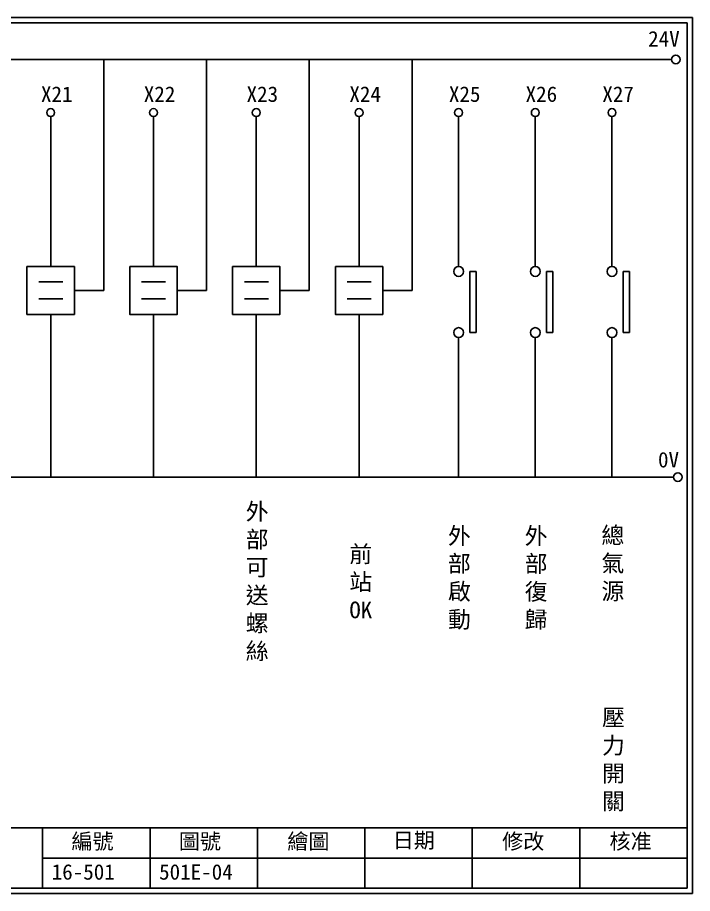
# Model space of a CAD drawing. Extents: x 325 to 612, y 3 to 207.
# Drawn here: x 455.2 to 612.3, y 3 to 207 of the extents above; entities that cross this region are included whole.
import ezdxf

# ---------------------------------------------------------------- set-up
doc = ezdxf.new("R2010")
doc.units = 0
doc.layers.get('0').update_dxf_attribs({"linetype": 'CONTINUOUS'})
doc.layers.add('圖框層', color=7, linetype='CONTINUOUS')
doc.layers.add('標尺寸層', color=3, linetype='CONTINUOUS')
doc.styles.add('CNS', font='romanc.shx', dxfattribs={"bigfont": 'chineset.shx'})
doc.styles.add('STSL', font='kaiu.ttf')

msp = doc.modelspace()

# ---------------------------------------------------------------- linework, layer by layer
for p, q in [((562, 147.84), (560.49, 147.84)), ((579.85, 147.84), (578.35, 147.84)), ((597.7, 147.84), (596.2, 147.84)), ((562, 133.61), (560.49, 133.61)), ((579.85, 133.61), (578.35, 133.61)), ((597.7, 133.61), (596.2, 133.61))]:
    msp.add_line(p, q)
for points in [[(457.43, 148.99), (468.46, 148.99), (468.46, 137.83), (457.43, 137.83)], [(481.36, 148.99), (492.39, 148.99), (492.39, 137.83), (481.36, 137.83)], [(505.29, 148.99), (516.31, 148.99), (516.31, 137.83), (505.29, 137.83)], [(529.21, 148.99), (540.24, 148.99), (540.24, 137.83), (529.21, 137.83)]]:
    msp.add_lwpolyline(points, close=True)
for centre in [(608.44, 197.22), (608.92, 99.96)]:
    msp.add_circle(centre, 1)
at = {"layer": '圖框層', "color": 7}
for p, q in [((612.32, 206.97), (325.32, 206.97)), ((612.32, 3), (612.32, 206.97)), ((611.07, 205.72), (326.57, 205.72)), ((611.07, 4.25), (611.07, 205.72)), ((326.57, 18.25), (611.07, 18.25)), ((461.07, 4.25), (461.07, 18.25)), ((486.07, 4.25), (486.07, 18.25)), ((511.07, 4.25), (511.07, 18.25)), ((536.07, 4.25), (536.07, 18.25)), ((561.07, 4.25), (561.07, 18.25)), ((586.07, 4.25), (586.07, 18.25)), ((461.07, 11.25), (611.07, 11.25)), ((326.57, 4.25), (611.07, 4.25)), ((325.32, 3), (612.32, 3))]:
    msp.add_line(p, q, dxfattribs=at)
at = {"layer": '標尺寸層', "color": 7}
for p, q in [((329.84, 197.22), (607.44, 197.22)), ((475.29, 143.41), (475.29, 197.22)), ((499.21, 143.41), (499.21, 197.22)), ((523.14, 143.41), (523.14, 197.22)), ((547.07, 143.41), (547.07, 197.22)), ((462.95, 183.91), (462.95, 148.99)), ((486.87, 183.91), (486.87, 148.99)), ((510.8, 183.91), (510.8, 148.99)), ((534.73, 183.91), (534.73, 148.99)), ((557.89, 183.91), (557.89, 148.99)), ((575.74, 183.91), (575.74, 148.99)), ((593.59, 183.91), (593.59, 148.99)), ((560.49, 133.61), (560.49, 147.84)), ((562, 133.61), (562, 147.84)), ((578.35, 133.61), (578.35, 147.84)), ((579.85, 133.61), (579.85, 147.84)), ((596.2, 133.61), (596.2, 147.84)), ((597.7, 133.61), (597.7, 147.84)), ((460.19, 145.44), (465.75, 145.44)), ((484.11, 145.44), (489.68, 145.44)), ((508.04, 145.44), (513.61, 145.44)), ((531.97, 145.44), (537.53, 145.44)), ((468.46, 143.41), (475.29, 143.41)), ((492.39, 143.41), (499.21, 143.41)), ((516.31, 143.41), (523.14, 143.41)), ((540.24, 143.41), (547.07, 143.41)), ((460.19, 141.47), (465.75, 141.47)), ((484.11, 141.47), (489.68, 141.47)), ((508.04, 141.47), (513.61, 141.47)), ((531.97, 141.47), (537.53, 141.47)), ((462.95, 137.83), (462.95, 99.96)), ((486.87, 137.83), (486.87, 99.96)), ((510.8, 137.83), (510.8, 99.96)), ((534.73, 137.83), (534.73, 99.96)), ((557.89, 132.46), (557.89, 99.96)), ((575.74, 132.46), (575.74, 99.96)), ((593.59, 132.46), (593.59, 99.96)), ((330.05, 99.96), (607.92, 99.96))]:
    msp.add_line(p, q, dxfattribs=at)
for centre, radius in [((462.95, 184.83), 0.92), ((486.87, 184.83), 0.92), ((510.8, 184.83), 0.92), ((534.73, 184.83), 0.92), ((557.89, 184.83), 0.92), ((575.74, 184.83), 0.92), ((593.59, 184.83), 0.92), ((557.89, 147.84), 1.15), ((575.74, 147.84), 1.15), ((593.59, 147.84), 1.15), ((557.89, 133.61), 1.15), ((575.74, 133.61), 1.15), ((593.59, 133.61), 1.15)]:
    msp.add_circle(centre, radius, dxfattribs=at)

# ---------------------------------------------------------------- texts
at = {"layer": '圖框層', "color": 4, "style": 'STSL'}
for s, p in [('24V', (602, 200.22)), ('X21', (460.69, 187.33)), ('X22', (484.62, 187.33)), ('X23', (508.54, 187.33)), ('X24', (532.47, 187.33)), ('X25', (555.63, 187.33)), ('X26', (573.48, 187.33)), ('X27', (591.34, 187.33)), ('0V', (604.3, 102.2)), ('編號', (467.78, 13.34)), ('圖號', (492.78, 13.34)), ('繪圖', (518.01, 13.34)), ('日期', (542.54, 13.59)), ('修改', (568.01, 13.34)), ('核准', (593.01, 13.34)), ('16-501', (463.18, 6.22)), ('501E-04', (488.18, 6.22))]:
    msp.add_text(s, height=3.6, dxfattribs=at).set_placement(p)
at = {"layer": '標尺寸層', "color": 7, "char_height": 3.9, "attachment_point": 5, "style": 'CNS'}
for s, insert, width in [('{\\fDFKai-SB|b0|i0|c136|p65;外部可送螺絲}', (511.01, 75.5), 4.9608), ('{\\fDFKai-SB|b0|i0|c136|p65;外部啟動}', (558.08, 76.34), 4.9608), ('{\\fDFKai-SB|b0|i0|c136|p65;外部復歸}', (575.93, 76.34), 4.9608), ('{\\fDFKai-SB|b0|i0|c136|p65;總氣源}', (593.78, 79.69), 4.9718), ('{\\fDFKai-SB|b0|i0|c136|p65;前站OK}', (535.12, 75.5), 4.9608), ('{\\fDFKai-SB|b0|i0|c136|p65;壓力開關}', (593.93, 34.01), 4.9608)]:
    msp.add_mtext(s, dxfattribs=dict(at, insert=insert, width=width))

doc.saveas('drawing.dxf')
